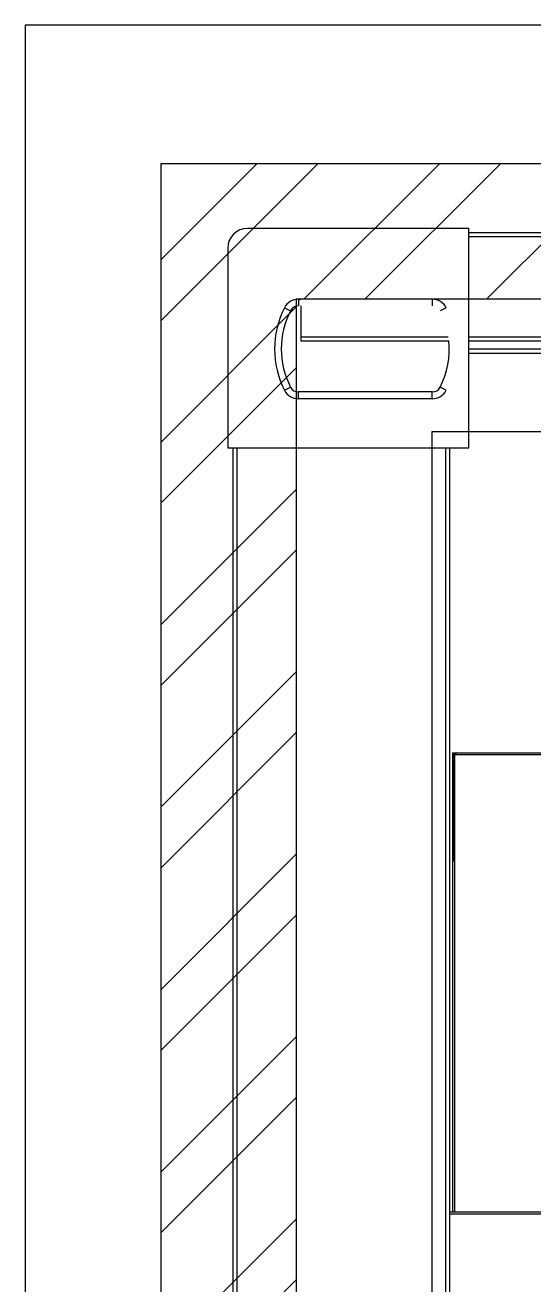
# Model space of a CAD drawing. Header units: millimetres. Extents: x 32496 to 166256, y 3504 to 23939.
# Drawn here: x 91800 to 92175, y 7928 to 8858 of the extents above; entities that cross this region are included whole.
import ezdxf

# ---------------------------------------------------------------- set-up
doc = ezdxf.new("R2010")
doc.units = ezdxf.units.MM
doc.layers.get('0').update_dxf_attribs({"lineweight": 35})
for name, color, linetype in [('4215-19398_1-20250317_1_0', 7, 'Continuous'), ('4215-19398_2_1_0', 7, 'Continuous'), ('4215-19398_6_1_0', 7, 'Continuous'), ('4215-19398_9_1_0', 7, 'Continuous'), ('4215-23304_2_1_1_0', 7, 'Continuous'), ('4215-HRQZZ01_1_1_0', 7, 'Continuous'), ('FG-S120X100-_0', 7, 'Continuous'), ('FG-S160X160-2114_0', 7, 'Continuous'), ('S04S0230_0', 7, 'Continuous'), ('SJIAOJIAN-2_0', 7, 'Continuous')]:
    doc.layers.add(name, color=color, linetype=linetype)

# ---------------------------------------------------------------- blocks, each defined once
blk = doc.blocks.new('etryt5rte')
at = {"color": 2, "lineweight": -3}
for p, q in [((76194.75, -53517.2), (63702.7, -53517.2)), ((63702.7, -53517.2), (63702.7, -56257.51)), ((76094.75, -53617.2), (63802.7, -53619.51)), ((63802.7, -53619.51), (63802.7, -56157.51)), ((75994.75, -53717.2), (63902.7, -53719.51)), ((63902.7, -53719.51), (63902.7, -56057.51)), ((75894.64, -53817.41), (64002.7, -53817.41)), ((64002.7, -53817.41), (64002.7, -55957.51))]:
    blk.add_line(p, q, dxfattribs=at)
at = {"color": 2}
for p, q in [((63802.7, -53735.45), (63918.67, -53619.49)), ((63802.7, -53690.55), (63873.76, -53619.5)), ((63908.45, -53719.51), (64008.49, -53619.47)), ((63953.36, -53719.5), (64053.4, -53619.46)), ((64043.18, -53719.48), (64143.21, -53619.45)), ((63802.7, -53825.26), (63902.7, -53725.26)), ((63802.7, -53870.16), (63902.7, -53770.16)), ((63802.7, -53959.96), (63902.7, -53859.96)), ((63802.7, -54004.86), (63902.7, -53904.86)), ((63802.7, -54094.66), (63902.7, -53994.66)), ((63802.7, -54139.57), (63902.7, -54039.57)), ((63802.7, -54229.37), (63902.7, -54129.37)), ((63802.7, -54274.27), (63902.7, -54174.27)), ((63802.7, -54364.07), (63902.7, -54264.07)), ((63802.7, -54408.97), (63902.7, -54308.97)), ((63802.7, -54498.78), (63902.7, -54398.78)), ((63802.7, -54543.68), (63902.7, -54443.68))]:
    blk.add_line(p, q, dxfattribs=at)
blk = doc.blocks.new('gtrytrgtrr')
at = {"layer": '4215-19398_1-20250317_1_0', "color": 7, "linetype": 'Continuous'}
for p, q in [((60338.16, -72755.59), (60338.16, -73094.54)), ((60338.16, -72755.59), (60339.16, -72755.59)), ((60339.16, -72827.94), (60339.16, -72755.59)), ((60339.36, -72755.59), (60339.36, -72835.59)), ((60339.36, -72755.59), (60341.31, -72755.59)), ((60338.16, -72827.94), (60339.16, -72827.94))]:
    blk.add_line(p, q, dxfattribs=at)
at = {"layer": '4215-19398_1-20250317_1_0', "color": 9, "linetype": 'Continuous'}
for p, q in [((60339.16, -72762.91), (60338.16, -72762.91)), ((60339.91, -72762.91), (60339.36, -72762.91)), ((60338.16, -72817.91), (60339.16, -72817.91)), ((60339.36, -72817.91), (60339.91, -72817.91))]:
    blk.add_line(p, q, dxfattribs=at)
at = {"layer": '4215-19398_1-20250317_1_0', "color": 7, "linetype": 'Continuous'}
blk.add_lwpolyline([(60339.36, -72835.59), (60339.26, -72833.04), (60339.19, -72830.49), (60339.16, -72827.94)], dxfattribs=at)
blk.add_arc((60585.1, -72774.92), 253.11, 193.6757, 193.86986, dxfattribs=at)
blk.add_open_spline([(60338.16, -72827.94), (60338.16, -72829.09), (60338.38, -72831.39), (60338.89, -72833.64), (60339.16, -72834.76)], degree=3, knots=[0, 0, 0, 0, 0.499857, 1, 1, 1, 1], dxfattribs=at)
at = {"layer": '4215-19398_2_1_0', "color": 7, "linetype": 'Continuous'}
blk.add_line((60339.16, -72757.06), (60339.36, -72757.06), dxfattribs=at)
at = {"layer": '4215-19398_6_1_0', "color": 7, "linetype": 'Continuous'}
blk.add_line((60339.36, -72756.59), (60339.16, -72756.59), dxfattribs=at)
at = {"layer": '4215-19398_9_1_0', "color": 7, "linetype": 'Continuous'}
for p, q in [((60339.36, -72757.38), (60339.16, -72757.38)), ((60339.36, -72757.98), (60339.16, -72757.98))]:
    blk.add_line(p, q, dxfattribs=at)
at = {"layer": '4215-23304_2_1_1_0', "color": 7, "linetype": 'Continuous'}
blk.add_line((61014.26, -73094.54), (60336.26, -73094.54), dxfattribs=at)
at = {"layer": '4215-23304_2_1_1_0', "color": 9, "linetype": 'Continuous'}
blk.add_line((61012.56, -73096.24), (60336.26, -73096.24), dxfattribs=at)
at = {"layer": '4215-HRQZZ01_1_1_0', "color": 7, "linetype": 'Continuous'}
for p, q in [((60339.91, -73094.54), (60339.91, -72756.99)), ((60341.31, -72755.59), (60956.31, -72755.59))]:
    blk.add_line(p, q, dxfattribs=at)
at = {"layer": '4215-HRQZZ01_1_1_0', "color": 9, "linetype": 'Continuous'}
blk.add_line((60957.71, -72756.99), (60339.91, -72756.99), dxfattribs=at)
at = {"layer": '4215-HRQZZ01_1_1_0', "color": 7, "linetype": 'Continuous'}
blk.add_arc((60341.31, -72756.99), 1.4, 90, 180, dxfattribs=at)
blk.add_open_spline([(60339.91, -72756.99), (60340.03, -72756.81), (60340.24, -72756.47), (60340.53, -72756.08), (60340.78, -72755.83), (60340.95, -72755.7), (60341.13, -72755.61), (60341.25, -72755.59), (60341.31, -72755.59)], degree=3, knots=[0, 0, 0, 0, 0.312861, 0.592688, 0.713407, 0.819421, 0.913628, 1, 1, 1, 1], dxfattribs=at)
at = {"layer": 'FG-S120X100-_0', "color": 9, "linetype": 'Continuous'}
blk.add_line((60350.26, -72457.29), (60626.23, -72457.29), dxfattribs=at)
at = {"layer": 'FG-S120X100-_0', "color": 7, "linetype": 'Continuous'}
blk.add_line((60350.26, -72460.29), (60816.26, -72460.29), dxfattribs=at)
at = {"layer": 'FG-S160X160-2114_0', "color": 7, "linetype": 'Continuous'}
for p, q in [((60176.26, -74644.29), (60176.26, -72530.29)), ((60336.26, -74644.29), (60336.26, -72530.29))]:
    blk.add_line(p, q, dxfattribs=at)
at = {"layer": 'FG-S160X160-2114_0', "color": 9, "linetype": 'Continuous'}
for p, q in [((60179.26, -74644.29), (60179.26, -72530.29)), ((60333.26, -74644.29), (60333.26, -72530.29))]:
    blk.add_line(p, q, dxfattribs=at)
at = {"layer": 'S04S0230_0', "color": 7, "linetype": 'Continuous'}
for p, q in [((60350.26, -72371.29), (72186.26, -72371.29)), ((60226.26, -72425.54), (60226.26, -72451.29)), ((60226.26, -72451.29), (60335.37, -72451.29)), ((60350.26, -72451.29), (72186.26, -72451.29))]:
    blk.add_line(p, q, dxfattribs=at)
at = {"layer": 'S04S0230_0', "color": 9, "linetype": 'Continuous'}
for p, q in [((60350.26, -72374.29), (72186.26, -72374.29)), ((60226.26, -72448.29), (60334.96, -72448.29)), ((60350.26, -72448.29), (72186.26, -72448.29))]:
    blk.add_line(p, q, dxfattribs=at)
at = {"layer": 'SJIAOJIAN-2_0', "color": 7, "linetype": 'Continuous'}
for p, q in [((60350.26, -72368.29), (60186.76, -72368.29)), ((60350.26, -72530.29), (60350.26, -72368.29)), ((60172.26, -72382.79), (60172.26, -72530.29)), ((60224.34, -72420.54), (60226.26, -72420.54)), ((60323.19, -72489.04), (60224.34, -72489.04)), ((60323.19, -72494.04), (60224.34, -72494.04)), ((60172.26, -72530.29), (60350.26, -72530.29))]:
    blk.add_line(p, q, dxfattribs=at)
at = {"layer": 'SJIAOJIAN-2_0', "color": 9, "linetype": 'Continuous'}
for p, q in [((60224.34, -72420.54), (60224.34, -72425.54)), ((60323.19, -72420.54), (60323.19, -72425.54)), ((60214.1, -72426.81), (60218.55, -72429.08)), ((60333.43, -72426.81), (60328.97, -72429.08)), ((60214.1, -72487.77), (60218.55, -72485.5)), ((60224.34, -72494.04), (60224.34, -72489.04)), ((60323.19, -72494.04), (60323.19, -72489.04)), ((60333.43, -72487.77), (60328.97, -72485.5))]:
    blk.add_line(p, q, dxfattribs=at)
at = {"layer": 'SJIAOJIAN-2_0', "color": 7, "linetype": 'Continuous'}
for centre, radius, start, end in [((60186.76, -72382.79), 14.5, 90, 180), ((60224.34, -72432.04), 11.5, 90, 152.93796), ((60224.34, -72432.04), 6.5, 90, 152.93796), ((60323.19, -72432.04), 11.5, 27.06204, 90), ((60273.76, -72457.29), 67, 152.93796, 207.06204), ((60273.76, -72457.29), 62, 152.93796, 207.06204), ((60273.76, -72457.29), 62, 332.93796, 5.5659), ((60224.34, -72482.54), 11.5, 207.06204, 270), ((60224.34, -72482.54), 6.5, 207.06204, 270), ((60323.19, -72482.54), 6.5, 270, 332.93796), ((60323.19, -72482.54), 11.5, 270, 332.93796)]:
    blk.add_arc(centre, radius, start, end, dxfattribs=at)

msp = doc.modelspace()

# ---------------------------------------------------------------- block references
for name, p in [('etryt5rte', (28096.931, 62375.365)), ('gtrytrgtrr', (31776.885, 81076.369))]:
    msp.add_blockref(name, p)

doc.saveas('drawing.dxf')
